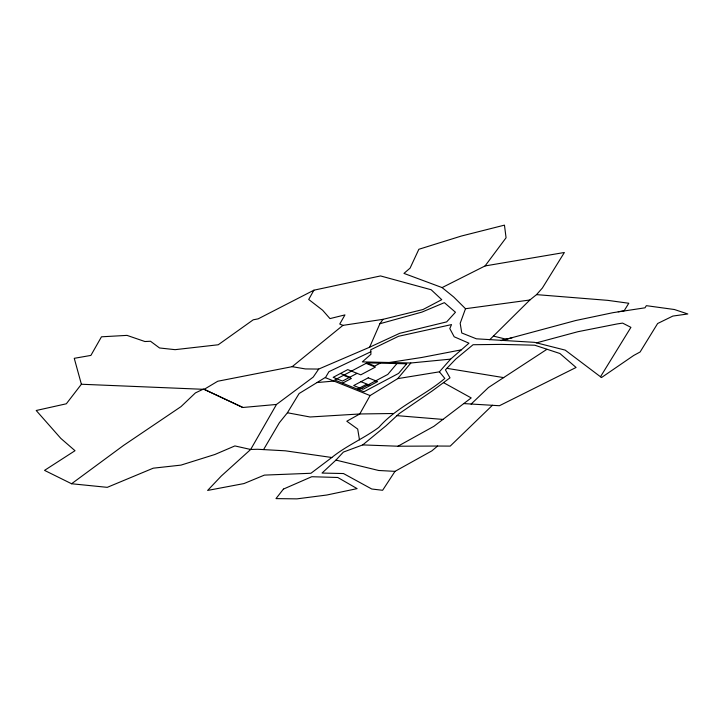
<?xml version="1.0" encoding="UTF-8"?>
<svg xmlns="http://www.w3.org/2000/svg" width="724" height="724" viewBox="0 0 724 724"><rect width="100%" height="100%" fill="white"/><g stroke="black" fill="none" stroke-linecap="round" stroke-linejoin="round"><path stroke-width="1.09" d="M485.071 265.943L506.067 237.771L504.456 225.137L461.36 236.042L418.852 249.273L410.083 268.124L403.956 273.401L442.102 287.591L485.071 265.943L564.367 252.495L542.385 288.025L536.538 294.623L529.859 299.998L465.505 308.714L460.183 323.284L461.767 332.977L476.374 338.814L534.511 342.343L565.191 350.117L601.517 377.539L633.735 355.448L640.106 351.982L657.636 323.51L672.868 316.062L687.8 313.972L674.415 309.519L646.333 305.664L645.021 307.809L613.002 312.668L575.87 320.479L501.162 340.588L512.357 337.71M81.387 384.245L204.168 389.34L217.743 381.24L292.179 366.67L305.374 368.932L318.696 369.068L369.62 347.221L379.892 323.728L383.041 319.329L423.033 309.51L441.758 299.664L431.16 289.745L380.525 275.935L313.908 290.188L258.142 318.859L253.228 319.809L218.241 344.769L175.09 349.665L159.524 347.973L150.511 341.257L144.927 341.529L127.008 335.384L101.469 336.805L90.889 355.412L74.255 358.317L81.387 384.245L66.337 403.784L36.2 410.499L60.798 438.373L75.015 450.708L44.535 470.374L71.576 483.75L107.261 487.343L153.244 468.184L180.973 465.116L214.874 454.491L234.884 445.93L250.667 449.477L257.581 449.269L285.392 450.817L331.818 457.505C346.316 445.722 363.801 438.454 378.842 427.386C397.132 406.436 423.902 396.309 444.817 378.417L439.405 371.828L397.702 378.634L370.1 395.566L359.765 413.974L346.805 421.232L357.701 429.079L359.484 439.866M313.908 290.188L308.705 299.464L322.605 310.207L329.972 318.605L344.968 314.895L339.746 324.035L342.923 325.366L383.041 319.329M318.696 369.068L313.23 377.077L276.496 404.454L250.667 449.477L221.309 476.003L207.634 490.438L243.97 483.569L264.396 475.107L310.949 473.27L331.818 457.505M263.59 449.559L279.337 422.762L287.419 412.761L299.121 393.521L325.148 377.566L370.1 395.566M325.402 377.666L328.968 371.656L370.833 351.764M600.486 376.77L630.912 327.357L622.604 323.103L617.156 323.936L577.924 331.701L536.529 342.85M492.483 405.223L450.228 446.102L437.613 446.038L431.83 450.889L395.005 471.36L382.616 490.284L371.765 489.017L343.475 473.541L322.026 473.062L335.954 460.093L343.411 452.075L362.724 444.907L385.91 425.875L399.114 413.676L432.346 390.87L450.002 377.838L445.423 369.864L455.885 358.95L473.089 344.724L501.433 344.389L534.774 345.212L559.924 353.511L576.078 367.466L499.415 405.73L463.831 403.585M396.933 363.557L387.802 374.426L358.932 389.738M397.702 378.634L410.834 362.996L450.618 359.131L468.962 343.185L454.183 336.778L449.794 328.56L451.532 324.587L398.508 336.298L370.751 349.746L370.932 354.289L362.326 361.882L410.834 362.996M439.405 371.828L450.618 359.131M489.705 339.746L529.859 299.998M471.098 404.11L488.465 387.503L546.891 349.33M292.179 366.67L342.923 325.366M362.724 444.907L397.956 446.219L433.884 426.318L471.206 397.928L443.513 382.625M71.576 483.75L123.569 445.423L181.036 406.607L195.408 392.915L203.507 389.041L242.848 407.485L276.496 404.454M357.077 373.349L342.488 381.077L333.167 377.34L347.746 369.611L360.787 374.833L375.367 367.104L366.045 363.367M342.506 383.159L351.402 378.444L343.538 375.294M380.209 363.177L374.733 366.072L366.878 362.923M357.43 389.132L366.317 384.417L367.819 385.023M369.62 347.221L399.639 333.33L446.663 321.881L455.459 312.234L444.373 302.65L421.929 312.107L379.892 323.728M461.288 349.855L421.92 357.448L389.25 362.507M618.233 311.763L624.133 310.795L628.785 303.256L607.753 300.36L536.538 294.623M317.012 382.553L333.9 381.068M393.123 413.504L359.765 413.974L310.044 416.988L287.419 412.761M397.956 446.219L437.613 446.038M395.005 471.36L378.661 470.482L335.954 460.093M396.843 415.63L443.178 419.431M446.916 368.335L503.714 377.629M493.397 336.09L506.366 339.257M340.461 373.475L349.783 377.213M360.977 381.693L370.299 385.43M204.168 389.34L242.848 407.485M442.102 287.591L453.74 297.03L465.505 308.714M283.419 489.089L275.989 498.61L296.921 498.863L326.805 495.017L357.122 488.628L337.773 477.487L311.745 476.718L283.419 489.089M406.671 363.783L398.589 373.394L363.973 391.756L334.651 380.01L366.978 362.869L406.671 363.783M368.263 377.828L353.683 385.557L363.005 389.295L377.593 381.566L368.263 377.828"/></g></svg>
